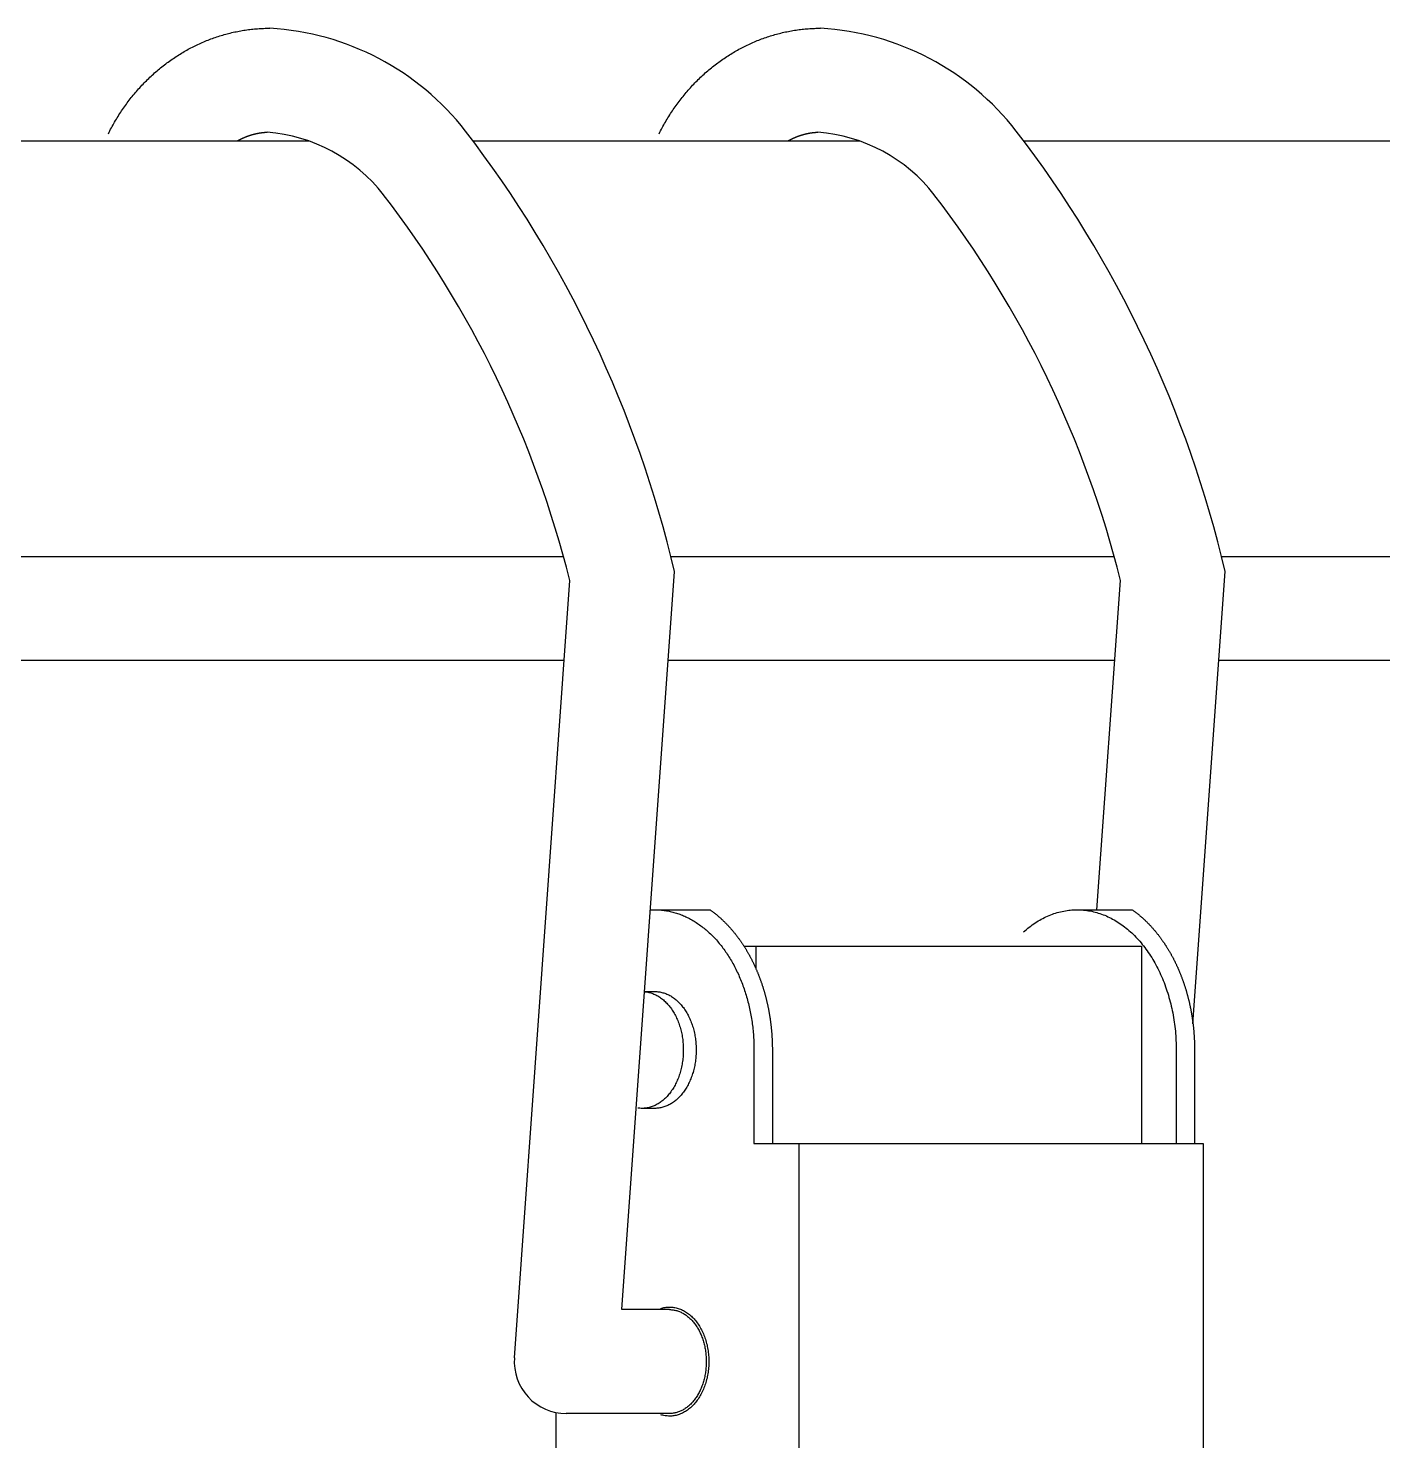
# Model space of a CAD drawing. Extents: x -277 to 885, y -771 to 197.
# Drawn here: x 107.6 to 159.8, y -377.1 to -322.7 of the extents above; entities that cross this region are included whole.
import ezdxf

# ---------------------------------------------------------------- set-up
doc = ezdxf.new("R2010")
doc.units = 0
doc.layers.get('0').update_dxf_attribs({"linetype": 'CONTINUOUS'})

msp = doc.modelspace()

# ---------------------------------------------------------------- linework, layer by layer
at = {"color": 7, "linetype": 'CONTINUOUS'}
for p, q in [((118.446, -327.083), (-118.681, -327.083)), ((139.659, -327.083), (124.761, -327.083)), ((184.24, -327.083), (145.974, -327.083)), ((-128.474, -343.083), (128.239, -343.083)), ((132.374, -343.083), (149.453, -343.083)), ((153.587, -343.083), (194.198, -343.083)), ((130.487, -372.083), (132.513, -343.661)), ((152.485, -361.074), (153.727, -343.661)), ((126.345, -373.941), (128.479, -343.997)), ((148.788, -356.683), (149.693, -343.997)), ((128.259, -347.083), (-128.494, -347.083)), ((149.473, -347.083), (132.27, -347.083)), ((194.355, -347.083), (153.483, -347.083)), ((131.585, -356.683), (131.758, -356.683)), ((131.758, -356.683), (133.884, -356.683)), ((148.021, -356.683), (150.147, -356.683)), ((135.188, -358.083), (150.496, -358.083)), ((135.647, -358.083), (135.647, -358.945)), ((150.496, -358.083), (150.496, -365.683)), ((131.361, -359.833), (131.758, -359.833)), ((135.576, -362.083), (135.576, -365.683)), ((136.283, -362.083), (136.283, -365.683)), ((151.84, -362.083), (151.84, -365.683)), ((152.547, -362.083), (152.547, -365.683)), ((131.758, -364.333), (131.263, -364.333)), ((135.576, -365.683), (152.876, -365.683)), ((137.309, -365.683), (137.309, -389.226)), ((152.876, -365.683), (152.876, -389.226)), ((132.324, -372.083), (130.487, -372.083)), ((127.94, -376.042), (127.94, -379.683)), ((132.324, -376.083), (128.34, -376.083))]:
    msp.add_line(p, q, dxfattribs=at)
for points in [[(110.708, -326.796, 0), (110.737, -326.739, 0), (110.766, -326.682, 0), (110.796, -326.625, 0), (110.826, -326.569, 0), (110.856, -326.513, 0), (110.887, -326.457, 0), (110.918, -326.401, 0), (110.95, -326.346, 0), (110.982, -326.291, 0), (111.015, -326.236, 0), (111.048, -326.182, 0), (111.081, -326.128, 0), (111.115, -326.074, 0), (111.149, -326.021, 0), (111.184, -325.968, 0), (111.219, -325.915, 0), (111.254, -325.863, 0), (111.29, -325.81, 0), (111.326, -325.759, 0), (111.363, -325.707, 0), (111.4, -325.656, 0), (111.437, -325.605, 0), (111.475, -325.555, 0), (111.513, -325.505, 0), (111.551, -325.455, 0), (111.59, -325.406, 0), (111.629, -325.357, 0), (111.669, -325.308, 0), (111.709, -325.26, 0), (111.749, -325.212, 0), (111.79, -325.164, 0), (111.831, -325.117, 0), (111.873, -325.07, 0), (111.914, -325.024, 0), (111.956, -324.978, 0), (111.999, -324.932, 0), (112.042, -324.887, 0), (112.085, -324.842, 0), (112.128, -324.798, 0), (112.172, -324.754, 0), (112.216, -324.71, 0), (112.261, -324.667, 0), (112.305, -324.624, 0), (112.35, -324.582, 0), (112.396, -324.54, 0), (112.442, -324.498, 0), (112.488, -324.457, 0), (112.534, -324.417, 0), (112.581, -324.376, 0), (112.628, -324.336, 0), (112.675, -324.297, 0), (112.722, -324.258, 0), (112.77, -324.22, 0), (112.818, -324.182, 0), (112.867, -324.144, 0), (112.915, -324.107, 0), (112.964, -324.07, 0), (113.014, -324.034, 0), (113.063, -323.998, 0), (113.113, -323.962, 0), (113.163, -323.928, 0), (113.213, -323.893, 0), (113.264, -323.859, 0), (113.315, -323.826, 0), (113.366, -323.792, 0), (113.417, -323.76, 0), (113.469, -323.728, 0), (113.521, -323.696, 0), (113.573, -323.665, 0), (113.625, -323.634, 0), (113.677, -323.604, 0), (113.73, -323.574, 0), (113.783, -323.545, 0), (113.836, -323.517, 0), (113.89, -323.488, 0), (113.943, -323.461, 0), (113.997, -323.433, 0), (114.051, -323.407, 0), (114.105, -323.38, 0), (114.16, -323.355, 0), (114.214, -323.329, 0), (114.269, -323.305, 0), (114.324, -323.28, 0), (114.379, -323.257, 0), (114.435, -323.233, 0), (114.49, -323.211, 0), (114.546, -323.188, 0), (114.602, -323.167, 0), (114.658, -323.146, 0), (114.714, -323.125, 0), (114.77, -323.105, 0), (114.827, -323.085, 0), (114.883, -323.066, 0), (114.94, -323.048, 0), (114.997, -323.03, 0), (115.054, -323.012, 0), (115.111, -322.995, 0), (115.168, -322.979, 0), (115.226, -322.963, 0), (115.283, -322.947, 0), (115.341, -322.932, 0), (115.399, -322.918, 0), (115.457, -322.904, 0), (115.515, -322.891, 0), (115.573, -322.878, 0), (115.631, -322.866, 0), (115.689, -322.854, 0), (115.747, -322.843, 0), (115.806, -322.833, 0), (115.864, -322.823, 0), (115.923, -322.813, 0), (115.981, -322.804, 0), (116.04, -322.796, 0), (116.099, -322.788, 0), (116.158, -322.78, 0), (116.217, -322.774, 0), (116.276, -322.767, 0), (116.334, -322.762, 0), (116.393, -322.756, 0), (116.453, -322.752, 0), (116.512, -322.748, 0), (116.571, -322.744, 0), (116.63, -322.741, 0), (116.689, -322.739, 0), (116.748, -322.737, 0), (116.807, -322.735, 0), (116.867, -322.735, 0), (116.926, -322.734, 0)], [(131.921, -326.796, 0), (131.95, -326.739, 0), (131.979, -326.682, 0), (132.009, -326.625, 0), (132.039, -326.569, 0), (132.069, -326.513, 0), (132.1, -326.457, 0), (132.132, -326.401, 0), (132.163, -326.346, 0), (132.195, -326.291, 0), (132.228, -326.236, 0), (132.261, -326.182, 0), (132.294, -326.128, 0), (132.328, -326.074, 0), (132.362, -326.021, 0), (132.397, -325.968, 0), (132.432, -325.915, 0), (132.467, -325.863, 0), (132.503, -325.81, 0), (132.539, -325.759, 0), (132.576, -325.707, 0), (132.613, -325.656, 0), (132.65, -325.605, 0), (132.688, -325.555, 0), (132.726, -325.505, 0), (132.765, -325.455, 0), (132.803, -325.406, 0), (132.843, -325.357, 0), (132.882, -325.308, 0), (132.922, -325.26, 0), (132.963, -325.212, 0), (133.003, -325.164, 0), (133.044, -325.117, 0), (133.086, -325.07, 0), (133.127, -325.024, 0), (133.17, -324.978, 0), (133.212, -324.932, 0), (133.255, -324.887, 0), (133.298, -324.842, 0), (133.341, -324.798, 0), (133.385, -324.754, 0), (133.429, -324.71, 0), (133.474, -324.667, 0), (133.518, -324.624, 0), (133.564, -324.582, 0), (133.609, -324.54, 0), (133.655, -324.498, 0), (133.701, -324.457, 0), (133.747, -324.417, 0), (133.794, -324.376, 0), (133.841, -324.336, 0), (133.888, -324.297, 0), (133.936, -324.258, 0), (133.983, -324.22, 0), (134.032, -324.182, 0), (134.08, -324.144, 0), (134.129, -324.107, 0), (134.178, -324.07, 0), (134.227, -324.034, 0), (134.276, -323.998, 0), (134.326, -323.962, 0), (134.376, -323.928, 0), (134.427, -323.893, 0), (134.477, -323.859, 0), (134.528, -323.826, 0), (134.579, -323.792, 0), (134.63, -323.76, 0), (134.682, -323.728, 0), (134.734, -323.696, 0), (134.786, -323.665, 0), (134.838, -323.634, 0), (134.891, -323.604, 0), (134.943, -323.574, 0), (134.996, -323.545, 0), (135.05, -323.517, 0), (135.103, -323.488, 0), (135.157, -323.461, 0), (135.21, -323.433, 0), (135.264, -323.407, 0), (135.319, -323.38, 0), (135.373, -323.355, 0), (135.428, -323.329, 0), (135.482, -323.305, 0), (135.537, -323.28, 0), (135.593, -323.257, 0), (135.648, -323.233, 0), (135.703, -323.211, 0), (135.759, -323.188, 0), (135.815, -323.167, 0), (135.871, -323.146, 0), (135.927, -323.125, 0), (135.983, -323.105, 0), (136.04, -323.085, 0), (136.097, -323.066, 0), (136.153, -323.048, 0), (136.21, -323.03, 0), (136.267, -323.012, 0), (136.324, -322.995, 0), (136.382, -322.979, 0), (136.439, -322.963, 0), (136.497, -322.947, 0), (136.554, -322.932, 0), (136.612, -322.918, 0), (136.67, -322.904, 0), (136.728, -322.891, 0), (136.786, -322.878, 0), (136.844, -322.866, 0), (136.902, -322.854, 0), (136.961, -322.843, 0), (137.019, -322.833, 0), (137.077, -322.823, 0), (137.136, -322.813, 0), (137.195, -322.804, 0), (137.253, -322.796, 0), (137.312, -322.788, 0), (137.371, -322.78, 0), (137.43, -322.774, 0), (137.489, -322.767, 0), (137.548, -322.762, 0), (137.607, -322.756, 0), (137.666, -322.752, 0), (137.725, -322.748, 0), (137.784, -322.744, 0), (137.843, -322.741, 0), (137.902, -322.739, 0), (137.961, -322.737, 0), (138.021, -322.735, 0), (138.08, -322.735, 0), (138.139, -322.734, 0)], [(131.635, -356.685, 0), (131.683, -356.684, 0), (131.731, -356.683, 0), (131.779, -356.683, 0), (131.827, -356.684, 0), (131.874, -356.685, 0), (131.922, -356.688, 0), (131.97, -356.691, 0), (132.018, -356.695, 0), (132.065, -356.7, 0), (132.113, -356.706, 0), (132.161, -356.713, 0), (132.208, -356.72, 0), (132.256, -356.729, 0), (132.303, -356.738, 0), (132.35, -356.748, 0), (132.397, -356.759, 0), (132.445, -356.771, 0), (132.492, -356.783, 0), (132.538, -356.797, 0), (132.585, -356.811, 0), (132.632, -356.826, 0), (132.678, -356.842, 0), (132.725, -356.859, 0), (132.771, -356.876, 0), (132.817, -356.894, 0), (132.863, -356.914, 0), (132.908, -356.934, 0), (132.954, -356.954, 0), (132.999, -356.976, 0), (133.044, -356.998, 0), (133.089, -357.022, 0), (133.134, -357.045, 0), (133.178, -357.07, 0), (133.223, -357.096, 0), (133.267, -357.122, 0), (133.31, -357.149, 0), (133.354, -357.177, 0), (133.397, -357.206, 0), (133.44, -357.235, 0), (133.483, -357.265, 0), (133.526, -357.296, 0), (133.568, -357.328, 0), (133.61, -357.36, 0), (133.652, -357.394, 0), (133.693, -357.427, 0), (133.734, -357.462, 0), (133.775, -357.497, 0), (133.815, -357.534, 0), (133.855, -357.57, 0), (133.895, -357.608, 0), (133.935, -357.646, 0), (133.974, -357.685, 0), (134.012, -357.724, 0), (134.051, -357.765, 0), (134.089, -357.806, 0), (134.127, -357.847, 0), (134.164, -357.89, 0), (134.201, -357.933, 0), (134.237, -357.976, 0), (134.274, -358.02, 0), (134.309, -358.065, 0), (134.345, -358.111, 0), (134.38, -358.157, 0), (134.414, -358.204, 0), (134.448, -358.251, 0), (134.482, -358.299, 0), (134.515, -358.347, 0), (134.548, -358.397, 0), (134.581, -358.446, 0), (134.613, -358.497, 0), (134.644, -358.547, 0), (134.675, -358.599, 0), (134.706, -358.651, 0), (134.736, -358.703, 0), (134.766, -358.756, 0), (134.795, -358.81, 0), (134.824, -358.864, 0), (134.852, -358.918, 0), (134.88, -358.973, 0), (134.907, -359.029, 0), (134.934, -359.085, 0), (134.96, -359.141, 0), (134.986, -359.198, 0), (135.011, -359.256, 0), (135.036, -359.313, 0), (135.06, -359.372, 0), (135.084, -359.43, 0), (135.107, -359.49, 0), (135.13, -359.549, 0), (135.152, -359.609, 0), (135.174, -359.669, 0), (135.195, -359.73, 0), (135.215, -359.791, 0), (135.235, -359.852, 0), (135.255, -359.914, 0), (135.274, -359.976, 0), (135.292, -360.039, 0), (135.31, -360.101, 0), (135.327, -360.165, 0), (135.344, -360.228, 0), (135.36, -360.292, 0), (135.376, -360.355, 0), (135.391, -360.42, 0), (135.405, -360.484, 0), (135.419, -360.549, 0), (135.432, -360.614, 0), (135.445, -360.679, 0), (135.457, -360.744, 0), (135.469, -360.81, 0), (135.48, -360.876, 0), (135.49, -360.942, 0), (135.5, -361.008, 0), (135.509, -361.074, 0), (135.518, -361.141, 0), (135.526, -361.208, 0), (135.533, -361.274, 0), (135.54, -361.341, 0), (135.546, -361.408, 0), (135.552, -361.475, 0), (135.557, -361.543, 0), (135.562, -361.61, 0), (135.566, -361.677, 0), (135.569, -361.745, 0), (135.572, -361.812, 0), (135.574, -361.88, 0), (135.575, -361.947, 0), (135.576, -362.015, 0), (135.576, -362.083, 0)], [(145.96, -357.537, 0), (146.014, -357.489, 0), (146.069, -357.442, 0), (146.124, -357.397, 0), (146.18, -357.352, 0), (146.236, -357.309, 0), (146.293, -357.268, 0), (146.35, -357.228, 0), (146.407, -357.189, 0), (146.465, -357.151, 0), (146.524, -357.115, 0), (146.583, -357.081, 0), (146.642, -357.047, 0), (146.702, -357.015, 0), (146.762, -356.985, 0), (146.823, -356.956, 0), (146.883, -356.928, 0), (146.945, -356.902, 0), (147.006, -356.877, 0), (147.068, -356.854, 0), (147.13, -356.832, 0), (147.192, -356.812, 0), (147.254, -356.793, 0), (147.317, -356.775, 0), (147.38, -356.759, 0), (147.443, -356.745, 0), (147.506, -356.732, 0), (147.57, -356.721, 0), (147.633, -356.711, 0), (147.697, -356.702, 0), (147.76, -356.695, 0), (147.824, -356.69, 0), (147.888, -356.686, 0), (147.952, -356.684, 0), (148.016, -356.683, 0), (148.079, -356.683, 0), (148.143, -356.685, 0), (148.207, -356.689, 0), (148.271, -356.694, 0), (148.335, -356.701, 0), (148.398, -356.709, 0), (148.462, -356.719, 0), (148.525, -356.73, 0), (148.588, -356.743, 0), (148.651, -356.757, 0), (148.714, -356.772, 0), (148.777, -356.79, 0), (148.839, -356.808, 0), (148.902, -356.828, 0), (148.964, -356.85, 0), (149.026, -356.873, 0), (149.087, -356.897, 0), (149.148, -356.923, 0), (149.209, -356.951, 0), (149.27, -356.979, 0), (149.33, -357.01, 0), (149.39, -357.041, 0), (149.449, -357.074, 0), (149.508, -357.109, 0), (149.567, -357.145, 0), (149.625, -357.182, 0), (149.683, -357.221, 0), (149.74, -357.261, 0), (149.797, -357.302, 0), (149.853, -357.345, 0), (149.909, -357.388, 0), (149.964, -357.434, 0), (150.019, -357.48, 0), (150.073, -357.528, 0), (150.126, -357.577, 0), (150.179, -357.628, 0), (150.232, -357.68, 0), (150.284, -357.732, 0), (150.335, -357.787, 0), (150.385, -357.842, 0), (150.435, -357.898, 0), (150.484, -357.956, 0), (150.533, -358.015, 0), (150.58, -358.075, 0), (150.627, -358.136, 0), (150.674, -358.198, 0), (150.719, -358.261, 0), (150.764, -358.326, 0), (150.808, -358.391, 0), (150.851, -358.458, 0), (150.894, -358.525, 0), (150.936, -358.594, 0), (150.976, -358.663, 0), (151.017, -358.733, 0), (151.056, -358.805, 0), (151.094, -358.877, 0), (151.132, -358.95, 0), (151.168, -359.024, 0), (151.204, -359.099, 0), (151.239, -359.175, 0), (151.273, -359.251, 0), (151.306, -359.328, 0), (151.338, -359.406, 0), (151.369, -359.485, 0), (151.399, -359.565, 0), (151.429, -359.645, 0), (151.457, -359.726, 0), (151.484, -359.808, 0), (151.511, -359.89, 0), (151.536, -359.973, 0), (151.561, -360.056, 0), (151.584, -360.14, 0), (151.607, -360.225, 0), (151.628, -360.31, 0), (151.649, -360.395, 0), (151.668, -360.481, 0), (151.686, -360.568, 0), (151.704, -360.655, 0), (151.72, -360.742, 0), (151.736, -360.83, 0), (151.75, -360.918, 0), (151.763, -361.006, 0), (151.775, -361.095, 0), (151.786, -361.184, 0), (151.797, -361.273, 0), (151.806, -361.362, 0), (151.814, -361.452, 0), (151.821, -361.542, 0), (151.826, -361.632, 0), (151.831, -361.722, 0), (151.835, -361.812, 0), (151.838, -361.902, 0), (151.839, -361.992, 0), (151.84, -362.083, 0)], [(131.332, -359.835, 0), (131.372, -359.838, 0), (131.411, -359.842, 0), (131.451, -359.848, 0), (131.49, -359.856, 0), (131.529, -359.864, 0), (131.568, -359.875, 0), (131.607, -359.886, 0), (131.646, -359.899, 0), (131.684, -359.913, 0), (131.723, -359.929, 0), (131.761, -359.946, 0), (131.798, -359.964, 0), (131.835, -359.983, 0), (131.872, -360.004, 0), (131.909, -360.026, 0), (131.945, -360.05, 0), (131.981, -360.075, 0), (132.016, -360.101, 0), (132.051, -360.128, 0), (132.085, -360.156, 0), (132.119, -360.186, 0), (132.152, -360.217, 0), (132.185, -360.249, 0), (132.217, -360.282, 0), (132.248, -360.316, 0), (132.279, -360.351, 0), (132.309, -360.388, 0), (132.339, -360.425, 0), (132.368, -360.464, 0), (132.396, -360.503, 0), (132.424, -360.544, 0), (132.451, -360.585, 0), (132.477, -360.628, 0), (132.502, -360.671, 0), (132.526, -360.715, 0), (132.55, -360.76, 0), (132.573, -360.806, 0), (132.595, -360.853, 0), (132.617, -360.9, 0), (132.637, -360.949, 0), (132.657, -360.997, 0), (132.675, -361.047, 0), (132.693, -361.097, 0), (132.71, -361.148, 0), (132.726, -361.2, 0), (132.741, -361.251, 0), (132.756, -361.304, 0), (132.769, -361.357, 0), (132.781, -361.41, 0), (132.793, -361.464, 0), (132.803, -361.518, 0), (132.813, -361.573, 0), (132.821, -361.628, 0), (132.829, -361.683, 0), (132.835, -361.738, 0), (132.841, -361.794, 0), (132.845, -361.85, 0), (132.849, -361.906, 0), (132.852, -361.962, 0), (132.853, -362.018, 0), (132.854, -362.074, 0), (132.854, -362.131, 0), (132.852, -362.187, 0), (132.85, -362.243, 0), (132.847, -362.299, 0), (132.842, -362.355, 0), (132.837, -362.41, 0), (132.831, -362.466, 0), (132.823, -362.521, 0), (132.815, -362.576, 0), (132.806, -362.631, 0), (132.796, -362.685, 0), (132.785, -362.739, 0), (132.773, -362.793, 0), (132.76, -362.846, 0), (132.746, -362.898, 0), (132.731, -362.95, 0), (132.715, -363.002, 0), (132.698, -363.053, 0), (132.681, -363.103, 0), (132.662, -363.153, 0), (132.643, -363.202, 0), (132.623, -363.251, 0), (132.602, -363.298, 0), (132.58, -363.345, 0), (132.557, -363.391, 0), (132.534, -363.437, 0), (132.509, -363.481, 0), (132.484, -363.525, 0), (132.458, -363.567, 0), (132.432, -363.609, 0), (132.404, -363.65, 0), (132.376, -363.69, 0), (132.348, -363.729, 0), (132.318, -363.767, 0), (132.288, -363.803, 0), (132.257, -363.839, 0), (132.226, -363.874, 0), (132.194, -363.907, 0), (132.162, -363.939, 0), (132.129, -363.97, 0), (132.095, -364, 0), (132.061, -364.029, 0), (132.026, -364.057, 0), (131.991, -364.083, 0), (131.956, -364.108, 0), (131.92, -364.132, 0), (131.883, -364.155, 0), (131.846, -364.176, 0), (131.809, -364.196, 0), (131.772, -364.215, 0), (131.734, -364.232, 0), (131.696, -364.248, 0), (131.658, -364.262, 0), (131.619, -364.276, 0), (131.58, -364.288, 0), (131.541, -364.298, 0), (131.502, -364.307, 0), (131.462, -364.315, 0), (131.423, -364.321, 0), (131.383, -364.326, 0), (131.344, -364.33, 0), (131.304, -364.332, 0), (131.264, -364.333, 0), (131.225, -364.332, 0), (131.185, -364.33, 0), (131.145, -364.327, 0), (131.106, -364.322, 0)], [(131.758, -359.833, 0), (131.797, -359.833, 0), (131.836, -359.835, 0), (131.875, -359.839, 0), (131.914, -359.844, 0), (131.953, -359.85, 0), (131.991, -359.857, 0), (132.03, -359.866, 0), (132.068, -359.876, 0), (132.107, -359.887, 0), (132.145, -359.9, 0), (132.182, -359.914, 0), (132.22, -359.93, 0), (132.257, -359.946, 0), (132.294, -359.964, 0), (132.331, -359.983, 0), (132.367, -360.004, 0), (132.403, -360.026, 0), (132.438, -360.049, 0), (132.473, -360.073, 0), (132.508, -360.098, 0), (132.542, -360.125, 0), (132.576, -360.153, 0), (132.609, -360.182, 0), (132.642, -360.212, 0), (132.674, -360.243, 0), (132.706, -360.275, 0), (132.737, -360.309, 0), (132.767, -360.343, 0), (132.797, -360.379, 0), (132.826, -360.416, 0), (132.855, -360.453, 0), (132.883, -360.492, 0), (132.91, -360.531, 0), (132.937, -360.572, 0), (132.963, -360.613, 0), (132.988, -360.655, 0), (133.012, -360.698, 0), (133.036, -360.742, 0), (133.059, -360.787, 0), (133.081, -360.833, 0), (133.102, -360.879, 0), (133.123, -360.926, 0), (133.142, -360.974, 0), (133.161, -361.022, 0), (133.179, -361.071, 0), (133.196, -361.121, 0), (133.212, -361.171, 0), (133.228, -361.222, 0), (133.242, -361.273, 0), (133.256, -361.325, 0), (133.269, -361.377, 0), (133.28, -361.43, 0), (133.291, -361.483, 0), (133.301, -361.536, 0), (133.31, -361.59, 0), (133.318, -361.644, 0), (133.325, -361.698, 0), (133.332, -361.753, 0), (133.337, -361.807, 0), (133.341, -361.862, 0), (133.345, -361.917, 0), (133.347, -361.972, 0), (133.348, -362.027, 0), (133.349, -362.083, 0), (133.348, -362.138, 0), (133.347, -362.193, 0), (133.345, -362.248, 0), (133.341, -362.303, 0), (133.337, -362.358, 0), (133.332, -362.413, 0), (133.325, -362.467, 0), (133.318, -362.522, 0), (133.31, -362.576, 0), (133.301, -362.629, 0), (133.291, -362.683, 0), (133.28, -362.736, 0), (133.269, -362.788, 0), (133.256, -362.841, 0), (133.242, -362.892, 0), (133.228, -362.944, 0), (133.212, -362.995, 0), (133.196, -363.045, 0), (133.179, -363.094, 0), (133.161, -363.143, 0), (133.142, -363.192, 0), (133.123, -363.239, 0), (133.102, -363.286, 0), (133.081, -363.333, 0), (133.059, -363.378, 0), (133.036, -363.423, 0), (133.012, -363.467, 0), (132.988, -363.51, 0), (132.963, -363.552, 0), (132.937, -363.594, 0), (132.91, -363.634, 0), (132.883, -363.674, 0), (132.855, -363.712, 0), (132.826, -363.75, 0), (132.797, -363.786, 0), (132.767, -363.822, 0), (132.737, -363.856, 0), (132.706, -363.89, 0), (132.674, -363.922, 0), (132.642, -363.954, 0), (132.609, -363.984, 0), (132.576, -364.013, 0), (132.542, -364.04, 0), (132.508, -364.067, 0), (132.473, -364.092, 0), (132.438, -364.117, 0), (132.403, -364.14, 0), (132.367, -364.161, 0), (132.331, -364.182, 0), (132.294, -364.201, 0), (132.257, -364.219, 0), (132.22, -364.236, 0), (132.182, -364.251, 0), (132.145, -364.265, 0), (132.107, -364.278, 0), (132.068, -364.289, 0), (132.03, -364.3, 0), (131.991, -364.308, 0), (131.953, -364.316, 0), (131.914, -364.322, 0), (131.875, -364.327, 0), (131.836, -364.33, 0), (131.797, -364.332, 0), (131.758, -364.333, 0)], [(131.983, -372.037, 0), (132.025, -372.024, 0), (132.066, -372.013, 0), (132.108, -372.004, 0), (132.151, -371.996, 0), (132.193, -371.991, 0), (132.235, -371.986, 0), (132.278, -371.984, 0), (132.32, -371.983, 0), (132.363, -371.983, 0), (132.405, -371.986, 0), (132.448, -371.99, 0), (132.49, -371.995, 0), (132.532, -372.003, 0), (132.574, -372.012, 0), (132.616, -372.022, 0), (132.658, -372.035, 0), (132.699, -372.048, 0), (132.74, -372.064, 0), (132.781, -372.081, 0), (132.821, -372.099, 0), (132.861, -372.12, 0), (132.901, -372.141, 0), (132.94, -372.165, 0), (132.978, -372.189, 0), (133.016, -372.216, 0), (133.054, -372.243, 0), (133.091, -372.272, 0), (133.127, -372.303, 0), (133.163, -372.335, 0), (133.198, -372.368, 0), (133.232, -372.403, 0), (133.266, -372.439, 0), (133.299, -372.477, 0), (133.331, -372.515, 0), (133.362, -372.555, 0), (133.393, -372.596, 0), (133.423, -372.638, 0), (133.451, -372.682, 0), (133.479, -372.726, 0), (133.506, -372.772, 0), (133.532, -372.818, 0), (133.558, -372.866, 0), (133.582, -372.915, 0), (133.605, -372.964, 0), (133.627, -373.014, 0), (133.648, -373.066, 0), (133.668, -373.118, 0), (133.687, -373.17, 0), (133.705, -373.224, 0), (133.722, -373.278, 0), (133.738, -373.333, 0), (133.752, -373.388, 0), (133.766, -373.444, 0), (133.778, -373.501, 0), (133.789, -373.557, 0), (133.8, -373.615, 0), (133.808, -373.672, 0), (133.816, -373.73, 0), (133.823, -373.789, 0), (133.828, -373.847, 0), (133.832, -373.906, 0), (133.835, -373.965, 0), (133.837, -374.024, 0), (133.838, -374.083, 0), (133.837, -374.142, 0), (133.835, -374.201, 0), (133.832, -374.259, 0), (133.828, -374.318, 0), (133.823, -374.377, 0), (133.816, -374.435, 0), (133.808, -374.493, 0), (133.8, -374.551, 0), (133.789, -374.608, 0), (133.778, -374.665, 0), (133.766, -374.721, 0), (133.752, -374.777, 0), (133.738, -374.833, 0), (133.722, -374.887, 0), (133.705, -374.942, 0), (133.687, -374.995, 0), (133.668, -375.048, 0), (133.648, -375.1, 0), (133.627, -375.151, 0), (133.605, -375.201, 0), (133.582, -375.251, 0), (133.558, -375.299, 0), (133.532, -375.347, 0), (133.506, -375.394, 0), (133.479, -375.439, 0), (133.451, -375.484, 0), (133.423, -375.527, 0), (133.393, -375.569, 0), (133.362, -375.61, 0), (133.331, -375.65, 0), (133.299, -375.689, 0), (133.266, -375.726, 0), (133.232, -375.762, 0), (133.198, -375.797, 0), (133.163, -375.83, 0), (133.127, -375.862, 0), (133.091, -375.893, 0), (133.054, -375.922, 0), (133.016, -375.95, 0), (132.978, -375.976, 0), (132.94, -376.001, 0), (132.901, -376.024, 0), (132.861, -376.046, 0), (132.821, -376.066, 0), (132.781, -376.085, 0), (132.74, -376.102, 0), (132.699, -376.117, 0), (132.658, -376.131, 0), (132.616, -376.143, 0), (132.574, -376.154, 0), (132.532, -376.163, 0), (132.49, -376.17, 0), (132.448, -376.176, 0), (132.405, -376.18, 0), (132.363, -376.182, 0), (132.32, -376.183, 0), (132.278, -376.182, 0), (132.235, -376.179, 0), (132.193, -376.175, 0), (132.151, -376.169, 0), (132.108, -376.161, 0), (132.066, -376.152, 0), (132.025, -376.141, 0), (131.983, -376.129, 0)], [(132.324, -372.083, 0), (132.358, -372.083, 0), (132.393, -372.085, 0), (132.428, -372.088, 0), (132.462, -372.092, 0), (132.497, -372.098, 0), (132.531, -372.104, 0), (132.565, -372.112, 0), (132.6, -372.121, 0), (132.633, -372.131, 0), (132.667, -372.143, 0), (132.701, -372.155, 0), (132.734, -372.169, 0), (132.767, -372.184, 0), (132.8, -372.2, 0), (132.833, -372.217, 0), (132.865, -372.235, 0), (132.897, -372.254, 0), (132.928, -372.275, 0), (132.959, -372.296, 0), (132.99, -372.319, 0), (133.021, -372.343, 0), (133.051, -372.367, 0), (133.08, -372.393, 0), (133.109, -372.42, 0), (133.138, -372.448, 0), (133.166, -372.476, 0), (133.194, -372.506, 0), (133.221, -372.537, 0), (133.247, -372.568, 0), (133.273, -372.601, 0), (133.299, -372.634, 0), (133.324, -372.668, 0), (133.348, -372.704, 0), (133.371, -372.74, 0), (133.394, -372.776, 0), (133.417, -372.814, 0), (133.438, -372.852, 0), (133.46, -372.891, 0), (133.48, -372.931, 0), (133.499, -372.972, 0), (133.518, -373.013, 0), (133.537, -373.055, 0), (133.554, -373.097, 0), (133.571, -373.14, 0), (133.587, -373.183, 0), (133.602, -373.228, 0), (133.616, -373.272, 0), (133.63, -373.317, 0), (133.643, -373.363, 0), (133.655, -373.409, 0), (133.666, -373.455, 0), (133.677, -373.502, 0), (133.687, -373.549, 0), (133.695, -373.597, 0), (133.703, -373.645, 0), (133.711, -373.693, 0), (133.717, -373.741, 0), (133.723, -373.789, 0), (133.727, -373.838, 0), (133.731, -373.887, 0), (133.734, -373.936, 0), (133.736, -373.985, 0), (133.737, -374.034, 0), (133.738, -374.083, 0), (133.737, -374.132, 0), (133.736, -374.181, 0), (133.734, -374.23, 0), (133.731, -374.279, 0), (133.727, -374.328, 0), (133.723, -374.376, 0), (133.717, -374.425, 0), (133.711, -374.473, 0), (133.703, -374.521, 0), (133.695, -374.569, 0), (133.687, -374.616, 0), (133.677, -374.663, 0), (133.666, -374.71, 0), (133.655, -374.756, 0), (133.643, -374.803, 0), (133.63, -374.848, 0), (133.616, -374.893, 0), (133.602, -374.938, 0), (133.587, -374.982, 0), (133.571, -375.026, 0), (133.554, -375.069, 0), (133.537, -375.111, 0), (133.518, -375.153, 0), (133.499, -375.194, 0), (133.48, -375.234, 0), (133.46, -375.274, 0), (133.438, -375.313, 0), (133.417, -375.351, 0), (133.394, -375.389, 0), (133.371, -375.426, 0), (133.348, -375.462, 0), (133.324, -375.497, 0), (133.299, -375.531, 0), (133.273, -375.565, 0), (133.247, -375.597, 0), (133.221, -375.629, 0), (133.194, -375.659, 0), (133.166, -375.689, 0), (133.138, -375.718, 0), (133.109, -375.746, 0), (133.08, -375.772, 0), (133.051, -375.798, 0), (133.021, -375.823, 0), (132.99, -375.847, 0), (132.959, -375.869, 0), (132.928, -375.891, 0), (132.897, -375.911, 0), (132.865, -375.93, 0), (132.833, -375.949, 0), (132.8, -375.966, 0), (132.767, -375.982, 0), (132.734, -375.997, 0), (132.701, -376.01, 0), (132.667, -376.023, 0), (132.633, -376.034, 0), (132.6, -376.044, 0), (132.565, -376.053, 0), (132.531, -376.061, 0), (132.497, -376.068, 0), (132.462, -376.073, 0), (132.428, -376.077, 0), (132.393, -376.08, 0), (132.358, -376.082, 0), (132.324, -376.083, 0)]]:
    msp.add_polyline3d(points, dxfattribs=at)
at = {"color": 7}
for points in [[(115.652, -327.083, 0), (115.658, -327.079, 0), (115.664, -327.076, 0), (115.67, -327.072, 0), (115.676, -327.069, 0), (115.682, -327.066, 0), (115.688, -327.062, 0), (115.694, -327.059, 0), (115.701, -327.056, 0), (115.707, -327.052, 0), (115.713, -327.049, 0), (115.719, -327.046, 0), (115.725, -327.043, 0), (115.731, -327.039, 0), (115.737, -327.036, 0), (115.743, -327.033, 0), (115.749, -327.03, 0), (115.755, -327.027, 0), (115.761, -327.023, 0), (115.767, -327.02, 0), (115.773, -327.017, 0), (115.78, -327.014, 0), (115.786, -327.011, 0), (115.792, -327.008, 0), (115.798, -327.005, 0), (115.804, -327.002, 0), (115.81, -326.999, 0), (115.816, -326.996, 0), (115.822, -326.993, 0), (115.828, -326.99, 0), (115.834, -326.987, 0), (115.841, -326.984, 0), (115.847, -326.981, 0), (115.853, -326.979, 0), (115.859, -326.976, 0), (115.865, -326.973, 0), (115.871, -326.97, 0), (115.877, -326.967, 0), (115.883, -326.964, 0), (115.889, -326.962, 0), (115.896, -326.959, 0), (115.902, -326.956, 0), (115.908, -326.953, 0), (115.914, -326.951, 0), (115.92, -326.948, 0), (115.926, -326.945, 0), (115.932, -326.943, 0), (115.938, -326.94, 0), (115.945, -326.938, 0), (115.951, -326.935, 0), (115.957, -326.932, 0), (115.963, -326.93, 0), (115.969, -326.927, 0), (115.975, -326.925, 0), (115.981, -326.922, 0), (115.987, -326.92, 0), (115.994, -326.917, 0), (116, -326.915, 0), (116.006, -326.912, 0), (116.012, -326.91, 0), (116.018, -326.908, 0), (116.024, -326.905, 0), (116.03, -326.903, 0), (116.037, -326.901, 0), (116.043, -326.898, 0), (116.049, -326.896, 0), (116.055, -326.894, 0), (116.061, -326.891, 0), (116.067, -326.889, 0), (116.073, -326.887, 0), (116.08, -326.885, 0), (116.086, -326.882, 0), (116.092, -326.88, 0), (116.098, -326.878, 0), (116.104, -326.876, 0), (116.11, -326.874, 0), (116.116, -326.872, 0), (116.123, -326.869, 0), (116.129, -326.867, 0), (116.135, -326.865, 0), (116.141, -326.863, 0), (116.147, -326.861, 0), (116.153, -326.859, 0), (116.16, -326.857, 0), (116.166, -326.855, 0), (116.172, -326.853, 0), (116.178, -326.851, 0), (116.184, -326.849, 0), (116.19, -326.847, 0), (116.196, -326.845, 0), (116.203, -326.844, 0), (116.209, -326.842, 0), (116.215, -326.84, 0), (116.221, -326.838, 0), (116.227, -326.836, 0), (116.233, -326.834, 0), (116.24, -326.833, 0), (116.246, -326.831, 0), (116.252, -326.829, 0), (116.258, -326.827, 0), (116.264, -326.826, 0), (116.27, -326.824, 0), (116.277, -326.822, 0), (116.283, -326.82, 0), (116.289, -326.819, 0), (116.295, -326.817, 0), (116.301, -326.816, 0), (116.307, -326.814, 0), (116.313, -326.812, 0), (116.32, -326.811, 0), (116.326, -326.809, 0), (116.332, -326.808, 0), (116.338, -326.806, 0), (116.344, -326.805, 0), (116.35, -326.803, 0), (116.357, -326.802, 0), (116.363, -326.8, 0), (116.369, -326.799, 0), (116.375, -326.797, 0), (116.381, -326.796, 0), (116.387, -326.795, 0), (116.393, -326.793, 0), (116.4, -326.792, 0), (116.406, -326.79, 0), (116.412, -326.789, 0), (116.418, -326.788, 0), (116.424, -326.787, 0), (116.43, -326.785, 0), (116.437, -326.784, 0), (116.443, -326.783, 0), (116.449, -326.782, 0), (116.455, -326.78, 0), (116.461, -326.779, 0), (116.467, -326.778, 0), (116.473, -326.777, 0), (116.48, -326.776, 0), (116.486, -326.774, 0), (116.492, -326.773, 0), (116.498, -326.772, 0), (116.504, -326.771, 0), (116.51, -326.77, 0), (116.516, -326.769, 0), (116.523, -326.768, 0), (116.529, -326.767, 0), (116.535, -326.766, 0), (116.541, -326.765, 0), (116.547, -326.764, 0), (116.553, -326.763, 0), (116.559, -326.762, 0), (116.566, -326.761, 0), (116.572, -326.76, 0), (116.578, -326.759, 0), (116.584, -326.758, 0), (116.59, -326.758, 0), (116.596, -326.757, 0), (116.603, -326.756, 0), (116.609, -326.755, 0), (116.615, -326.754, 0), (116.621, -326.754, 0), (116.627, -326.753, 0), (116.633, -326.752, 0), (116.639, -326.751, 0), (116.646, -326.751, 0), (116.652, -326.75, 0), (116.658, -326.749, 0), (116.664, -326.748, 0), (116.67, -326.748, 0), (116.676, -326.747, 0), (116.682, -326.747, 0), (116.689, -326.746, 0), (116.695, -326.745, 0), (116.701, -326.745, 0), (116.707, -326.744, 0), (116.713, -326.744, 0), (116.719, -326.743, 0), (116.725, -326.743, 0), (116.732, -326.742, 0), (116.738, -326.742, 0), (116.744, -326.741, 0), (116.75, -326.741, 0), (116.756, -326.74, 0), (116.762, -326.74, 0), (116.768, -326.739, 0), (116.775, -326.739, 0), (116.781, -326.739, 0), (116.787, -326.738, 0), (116.793, -326.738, 0), (116.799, -326.738, 0), (116.805, -326.737, 0), (116.811, -326.737, 0), (116.818, -326.737, 0), (116.824, -326.736, 0)], [(136.865, -327.083, 0), (136.871, -327.079, 0), (136.877, -327.076, 0), (136.883, -327.072, 0), (136.89, -327.069, 0), (136.896, -327.066, 0), (136.902, -327.062, 0), (136.908, -327.059, 0), (136.914, -327.056, 0), (136.92, -327.052, 0), (136.926, -327.049, 0), (136.932, -327.046, 0), (136.938, -327.043, 0), (136.944, -327.039, 0), (136.95, -327.036, 0), (136.956, -327.033, 0), (136.962, -327.03, 0), (136.968, -327.027, 0), (136.975, -327.023, 0), (136.981, -327.02, 0), (136.987, -327.017, 0), (136.993, -327.014, 0), (136.999, -327.011, 0), (137.005, -327.008, 0), (137.011, -327.005, 0), (137.017, -327.002, 0), (137.023, -326.999, 0), (137.029, -326.996, 0), (137.035, -326.993, 0), (137.042, -326.99, 0), (137.048, -326.987, 0), (137.054, -326.984, 0), (137.06, -326.981, 0), (137.066, -326.979, 0), (137.072, -326.976, 0), (137.078, -326.973, 0), (137.084, -326.97, 0), (137.09, -326.967, 0), (137.097, -326.964, 0), (137.103, -326.962, 0), (137.109, -326.959, 0), (137.115, -326.956, 0), (137.121, -326.953, 0), (137.127, -326.951, 0), (137.133, -326.948, 0), (137.139, -326.945, 0), (137.145, -326.943, 0), (137.152, -326.94, 0), (137.158, -326.938, 0), (137.164, -326.935, 0), (137.17, -326.932, 0), (137.176, -326.93, 0), (137.182, -326.927, 0), (137.188, -326.925, 0), (137.195, -326.922, 0), (137.201, -326.92, 0), (137.207, -326.917, 0), (137.213, -326.915, 0), (137.219, -326.912, 0), (137.225, -326.91, 0), (137.231, -326.908, 0), (137.237, -326.905, 0), (137.244, -326.903, 0), (137.25, -326.901, 0), (137.256, -326.898, 0), (137.262, -326.896, 0), (137.268, -326.894, 0), (137.274, -326.891, 0), (137.28, -326.889, 0), (137.287, -326.887, 0), (137.293, -326.885, 0), (137.299, -326.882, 0), (137.305, -326.88, 0), (137.311, -326.878, 0), (137.317, -326.876, 0), (137.324, -326.874, 0), (137.33, -326.872, 0), (137.336, -326.869, 0), (137.342, -326.867, 0), (137.348, -326.865, 0), (137.354, -326.863, 0), (137.36, -326.861, 0), (137.367, -326.859, 0), (137.373, -326.857, 0), (137.379, -326.855, 0), (137.385, -326.853, 0), (137.391, -326.851, 0), (137.397, -326.849, 0), (137.404, -326.847, 0), (137.41, -326.845, 0), (137.416, -326.844, 0), (137.422, -326.842, 0), (137.428, -326.84, 0), (137.434, -326.838, 0), (137.44, -326.836, 0), (137.447, -326.834, 0), (137.453, -326.833, 0), (137.459, -326.831, 0), (137.465, -326.829, 0), (137.471, -326.827, 0), (137.477, -326.826, 0), (137.484, -326.824, 0), (137.49, -326.822, 0), (137.496, -326.82, 0), (137.502, -326.819, 0), (137.508, -326.817, 0), (137.514, -326.816, 0), (137.521, -326.814, 0), (137.527, -326.812, 0), (137.533, -326.811, 0), (137.539, -326.809, 0), (137.545, -326.808, 0), (137.551, -326.806, 0), (137.557, -326.805, 0), (137.564, -326.803, 0), (137.57, -326.802, 0), (137.576, -326.8, 0), (137.582, -326.799, 0), (137.588, -326.797, 0), (137.594, -326.796, 0), (137.601, -326.795, 0), (137.607, -326.793, 0), (137.613, -326.792, 0), (137.619, -326.79, 0), (137.625, -326.789, 0), (137.631, -326.788, 0), (137.637, -326.787, 0), (137.644, -326.785, 0), (137.65, -326.784, 0), (137.656, -326.783, 0), (137.662, -326.782, 0), (137.668, -326.78, 0), (137.674, -326.779, 0), (137.68, -326.778, 0), (137.687, -326.777, 0), (137.693, -326.776, 0), (137.699, -326.774, 0), (137.705, -326.773, 0), (137.711, -326.772, 0), (137.717, -326.771, 0), (137.724, -326.77, 0), (137.73, -326.769, 0), (137.736, -326.768, 0), (137.742, -326.767, 0), (137.748, -326.766, 0), (137.754, -326.765, 0), (137.76, -326.764, 0), (137.767, -326.763, 0), (137.773, -326.762, 0), (137.779, -326.761, 0), (137.785, -326.76, 0), (137.791, -326.759, 0), (137.797, -326.758, 0), (137.803, -326.758, 0), (137.81, -326.757, 0), (137.816, -326.756, 0), (137.822, -326.755, 0), (137.828, -326.754, 0), (137.834, -326.754, 0), (137.84, -326.753, 0), (137.846, -326.752, 0), (137.853, -326.751, 0), (137.859, -326.751, 0), (137.865, -326.75, 0), (137.871, -326.749, 0), (137.877, -326.748, 0), (137.883, -326.748, 0), (137.889, -326.747, 0), (137.896, -326.747, 0), (137.902, -326.746, 0), (137.908, -326.745, 0), (137.914, -326.745, 0), (137.92, -326.744, 0), (137.926, -326.744, 0), (137.932, -326.743, 0), (137.939, -326.743, 0), (137.945, -326.742, 0), (137.951, -326.742, 0), (137.957, -326.741, 0), (137.963, -326.741, 0), (137.969, -326.74, 0), (137.975, -326.74, 0), (137.982, -326.739, 0), (137.988, -326.739, 0), (137.994, -326.739, 0), (138, -326.738, 0), (138.006, -326.738, 0), (138.012, -326.738, 0), (138.019, -326.737, 0), (138.025, -326.737, 0), (138.031, -326.737, 0), (138.037, -326.736, 0)], [(133.884, -356.683, 0), (133.902, -356.695, 0), (133.919, -356.708, 0), (133.937, -356.721, 0), (133.954, -356.734, 0), (133.972, -356.747, 0), (133.989, -356.76, 0), (134.007, -356.773, 0), (134.024, -356.787, 0), (134.041, -356.8, 0), (134.058, -356.814, 0), (134.075, -356.827, 0), (134.093, -356.841, 0), (134.11, -356.855, 0), (134.127, -356.869, 0), (134.144, -356.883, 0), (134.16, -356.897, 0), (134.177, -356.911, 0), (134.194, -356.925, 0), (134.211, -356.94, 0), (134.227, -356.954, 0), (134.244, -356.969, 0), (134.261, -356.983, 0), (134.277, -356.998, 0), (134.293, -357.013, 0), (134.31, -357.028, 0), (134.326, -357.043, 0), (134.342, -357.058, 0), (134.359, -357.073, 0), (134.375, -357.088, 0), (134.391, -357.104, 0), (134.407, -357.119, 0), (134.423, -357.135, 0), (134.439, -357.15, 0), (134.455, -357.166, 0), (134.47, -357.182, 0), (134.486, -357.198, 0), (134.502, -357.214, 0), (134.518, -357.23, 0), (134.533, -357.246, 0), (134.549, -357.262, 0), (134.564, -357.279, 0), (134.579, -357.295, 0), (134.595, -357.311, 0), (134.61, -357.328, 0), (134.625, -357.345, 0), (134.64, -357.361, 0), (134.656, -357.378, 0), (134.671, -357.395, 0), (134.686, -357.412, 0), (134.7, -357.429, 0), (134.715, -357.446, 0), (134.73, -357.464, 0), (134.745, -357.481, 0), (134.759, -357.498, 0), (134.774, -357.516, 0), (134.789, -357.533, 0), (134.803, -357.551, 0), (134.817, -357.568, 0), (134.832, -357.586, 0), (134.846, -357.604, 0), (134.86, -357.622, 0), (134.874, -357.64, 0), (134.889, -357.658, 0), (134.903, -357.676, 0), (134.917, -357.694, 0), (134.93, -357.713, 0), (134.944, -357.731, 0), (134.958, -357.75, 0), (134.972, -357.768, 0), (134.985, -357.787, 0), (134.999, -357.805, 0), (135.013, -357.824, 0), (135.026, -357.843, 0), (135.039, -357.862, 0), (135.053, -357.881, 0), (135.066, -357.9, 0), (135.079, -357.919, 0), (135.092, -357.938, 0), (135.105, -357.957, 0), (135.118, -357.977, 0), (135.131, -357.996, 0), (135.144, -358.015, 0), (135.157, -358.035, 0), (135.169, -358.055, 0), (135.182, -358.074, 0), (135.195, -358.094, 0), (135.207, -358.114, 0), (135.22, -358.134, 0), (135.232, -358.154, 0), (135.244, -358.173, 0), (135.257, -358.194, 0), (135.269, -358.214, 0), (135.281, -358.234, 0), (135.293, -358.254, 0), (135.305, -358.274, 0), (135.317, -358.295, 0), (135.329, -358.315, 0), (135.34, -358.336, 0), (135.352, -358.356, 0), (135.364, -358.377, 0), (135.375, -358.398, 0), (135.387, -358.418, 0), (135.398, -358.439, 0), (135.41, -358.46, 0), (135.421, -358.481, 0), (135.432, -358.502, 0), (135.443, -358.523, 0), (135.454, -358.544, 0), (135.465, -358.565, 0), (135.476, -358.587, 0), (135.487, -358.608, 0), (135.498, -358.629, 0), (135.509, -358.651, 0), (135.519, -358.672, 0), (135.53, -358.694, 0), (135.541, -358.715, 0), (135.551, -358.737, 0), (135.561, -358.758, 0), (135.572, -358.78, 0), (135.582, -358.802, 0), (135.592, -358.824, 0), (135.602, -358.846, 0), (135.612, -358.868, 0), (135.622, -358.89, 0), (135.632, -358.912, 0), (135.642, -358.934, 0), (135.652, -358.956, 0), (135.661, -358.978, 0), (135.671, -359, 0), (135.681, -359.023, 0), (135.69, -359.045, 0), (135.7, -359.068, 0), (135.709, -359.09, 0), (135.718, -359.113, 0), (135.727, -359.135, 0), (135.736, -359.158, 0), (135.745, -359.18, 0), (135.754, -359.203, 0), (135.763, -359.226, 0), (135.772, -359.249, 0), (135.781, -359.272, 0), (135.79, -359.294, 0), (135.798, -359.317, 0), (135.807, -359.34, 0), (135.815, -359.363, 0), (135.824, -359.386, 0), (135.832, -359.41, 0), (135.84, -359.433, 0), (135.848, -359.456, 0), (135.856, -359.479, 0), (135.864, -359.503, 0), (135.872, -359.526, 0), (135.88, -359.549, 0), (135.888, -359.573, 0), (135.896, -359.596, 0), (135.903, -359.62, 0), (135.911, -359.643, 0), (135.918, -359.667, 0), (135.926, -359.69, 0), (135.933, -359.714, 0), (135.94, -359.738, 0), (135.948, -359.762, 0), (135.955, -359.785, 0), (135.962, -359.809, 0), (135.969, -359.833, 0), (135.976, -359.857, 0), (135.983, -359.881, 0), (135.989, -359.905, 0), (135.996, -359.929, 0), (136.003, -359.953, 0), (136.009, -359.977, 0), (136.015, -360.001, 0), (136.022, -360.025, 0), (136.028, -360.049, 0), (136.034, -360.074, 0), (136.041, -360.098, 0), (136.047, -360.122, 0), (136.053, -360.146, 0), (136.059, -360.171, 0), (136.064, -360.195, 0), (136.07, -360.22, 0), (136.076, -360.244, 0), (136.081, -360.268, 0), (136.087, -360.293, 0), (136.092, -360.317, 0), (136.098, -360.342, 0), (136.103, -360.367, 0), (136.108, -360.391, 0), (136.114, -360.416, 0), (136.119, -360.441, 0), (136.124, -360.465, 0), (136.129, -360.49, 0), (136.133, -360.515, 0), (136.138, -360.539, 0), (136.143, -360.564, 0), (136.147, -360.589, 0), (136.152, -360.614, 0), (136.156, -360.639, 0), (136.161, -360.664, 0), (136.165, -360.689, 0), (136.169, -360.714, 0), (136.174, -360.739, 0), (136.178, -360.764, 0), (136.182, -360.789, 0), (136.186, -360.814, 0), (136.189, -360.839, 0), (136.193, -360.864, 0), (136.197, -360.889, 0), (136.201, -360.914, 0), (136.204, -360.939, 0), (136.208, -360.964, 0), (136.211, -360.989, 0), (136.214, -361.014, 0), (136.218, -361.04, 0), (136.221, -361.065, 0), (136.224, -361.09, 0), (136.227, -361.115, 0), (136.23, -361.141, 0), (136.233, -361.166, 0), (136.235, -361.191, 0), (136.238, -361.217, 0), (136.241, -361.242, 0), (136.243, -361.267, 0), (136.246, -361.293, 0), (136.248, -361.318, 0), (136.25, -361.343, 0), (136.253, -361.369, 0), (136.255, -361.394, 0), (136.257, -361.419, 0), (136.259, -361.445, 0), (136.261, -361.47, 0), (136.263, -361.496, 0), (136.264, -361.521, 0), (136.266, -361.547, 0), (136.268, -361.572, 0), (136.269, -361.598, 0), (136.271, -361.623, 0), (136.272, -361.649, 0), (136.273, -361.674, 0), (136.275, -361.7, 0), (136.276, -361.725, 0), (136.277, -361.751, 0), (136.278, -361.776, 0), (136.279, -361.802, 0), (136.279, -361.827, 0), (136.28, -361.853, 0), (136.281, -361.878, 0), (136.281, -361.904, 0), (136.282, -361.929, 0), (136.282, -361.955, 0), (136.283, -361.98, 0), (136.283, -362.006, 0), (136.283, -362.032, 0), (136.283, -362.057, 0), (136.283, -362.083, 0)], [(150.147, -356.683, 0), (150.165, -356.695, 0), (150.183, -356.708, 0), (150.2, -356.721, 0), (150.218, -356.734, 0), (150.235, -356.747, 0), (150.253, -356.76, 0), (150.27, -356.773, 0), (150.287, -356.787, 0), (150.305, -356.8, 0), (150.322, -356.814, 0), (150.339, -356.827, 0), (150.356, -356.841, 0), (150.373, -356.855, 0), (150.39, -356.869, 0), (150.407, -356.883, 0), (150.424, -356.897, 0), (150.441, -356.911, 0), (150.457, -356.925, 0), (150.474, -356.94, 0), (150.491, -356.954, 0), (150.507, -356.969, 0), (150.524, -356.983, 0), (150.54, -356.998, 0), (150.557, -357.013, 0), (150.573, -357.028, 0), (150.59, -357.043, 0), (150.606, -357.058, 0), (150.622, -357.073, 0), (150.638, -357.088, 0), (150.654, -357.104, 0), (150.67, -357.119, 0), (150.686, -357.135, 0), (150.702, -357.15, 0), (150.718, -357.166, 0), (150.734, -357.182, 0), (150.75, -357.198, 0), (150.765, -357.214, 0), (150.781, -357.23, 0), (150.797, -357.246, 0), (150.812, -357.262, 0), (150.828, -357.279, 0), (150.843, -357.295, 0), (150.858, -357.311, 0), (150.874, -357.328, 0), (150.889, -357.345, 0), (150.904, -357.361, 0), (150.919, -357.378, 0), (150.934, -357.395, 0), (150.949, -357.412, 0), (150.964, -357.429, 0), (150.979, -357.446, 0), (150.994, -357.464, 0), (151.008, -357.481, 0), (151.023, -357.498, 0), (151.038, -357.516, 0), (151.052, -357.533, 0), (151.067, -357.551, 0), (151.081, -357.568, 0), (151.095, -357.586, 0), (151.11, -357.604, 0), (151.124, -357.622, 0), (151.138, -357.64, 0), (151.152, -357.658, 0), (151.166, -357.676, 0), (151.18, -357.694, 0), (151.194, -357.713, 0), (151.208, -357.731, 0), (151.222, -357.75, 0), (151.235, -357.768, 0), (151.249, -357.787, 0), (151.262, -357.805, 0), (151.276, -357.824, 0), (151.289, -357.843, 0), (151.303, -357.862, 0), (151.316, -357.881, 0), (151.329, -357.9, 0), (151.343, -357.919, 0), (151.356, -357.938, 0), (151.369, -357.957, 0), (151.382, -357.977, 0), (151.395, -357.996, 0), (151.407, -358.015, 0), (151.42, -358.035, 0), (151.433, -358.055, 0), (151.446, -358.074, 0), (151.458, -358.094, 0), (151.471, -358.114, 0), (151.483, -358.134, 0), (151.496, -358.154, 0), (151.508, -358.173, 0), (151.52, -358.194, 0), (151.532, -358.214, 0), (151.544, -358.234, 0), (151.556, -358.254, 0), (151.568, -358.274, 0), (151.58, -358.295, 0), (151.592, -358.315, 0), (151.604, -358.336, 0), (151.616, -358.356, 0), (151.627, -358.377, 0), (151.639, -358.398, 0), (151.65, -358.418, 0), (151.662, -358.439, 0), (151.673, -358.46, 0), (151.684, -358.481, 0), (151.696, -358.502, 0), (151.707, -358.523, 0), (151.718, -358.544, 0), (151.729, -358.565, 0), (151.74, -358.587, 0), (151.751, -358.608, 0), (151.762, -358.629, 0), (151.772, -358.651, 0), (151.783, -358.672, 0), (151.794, -358.694, 0), (151.804, -358.715, 0), (151.815, -358.737, 0), (151.825, -358.758, 0), (151.835, -358.78, 0), (151.845, -358.802, 0), (151.856, -358.824, 0), (151.866, -358.846, 0), (151.876, -358.868, 0), (151.886, -358.89, 0), (151.896, -358.912, 0), (151.906, -358.934, 0), (151.915, -358.956, 0), (151.925, -358.978, 0), (151.935, -359, 0), (151.944, -359.023, 0), (151.954, -359.045, 0), (151.963, -359.068, 0), (151.972, -359.09, 0), (151.982, -359.113, 0), (151.991, -359.135, 0), (152, -359.158, 0), (152.009, -359.18, 0), (152.018, -359.203, 0), (152.027, -359.226, 0), (152.036, -359.249, 0), (152.044, -359.272, 0), (152.053, -359.294, 0), (152.062, -359.317, 0), (152.07, -359.34, 0), (152.079, -359.363, 0), (152.087, -359.386, 0), (152.095, -359.41, 0), (152.104, -359.433, 0), (152.112, -359.456, 0), (152.12, -359.479, 0), (152.128, -359.503, 0), (152.136, -359.526, 0), (152.144, -359.549, 0), (152.151, -359.573, 0), (152.159, -359.596, 0), (152.167, -359.62, 0), (152.174, -359.643, 0), (152.182, -359.667, 0), (152.189, -359.69, 0), (152.197, -359.714, 0), (152.204, -359.738, 0), (152.211, -359.762, 0), (152.218, -359.785, 0), (152.225, -359.809, 0), (152.232, -359.833, 0), (152.239, -359.857, 0), (152.246, -359.881, 0), (152.253, -359.905, 0), (152.259, -359.929, 0), (152.266, -359.953, 0), (152.273, -359.977, 0), (152.279, -360.001, 0), (152.285, -360.025, 0), (152.292, -360.049, 0), (152.298, -360.074, 0), (152.304, -360.098, 0), (152.31, -360.122, 0), (152.316, -360.146, 0), (152.322, -360.171, 0), (152.328, -360.195, 0), (152.334, -360.22, 0), (152.339, -360.244, 0), (152.345, -360.268, 0), (152.35, -360.293, 0), (152.356, -360.317, 0), (152.361, -360.342, 0), (152.367, -360.367, 0), (152.372, -360.391, 0), (152.377, -360.416, 0), (152.382, -360.441, 0), (152.387, -360.465, 0), (152.392, -360.49, 0), (152.397, -360.515, 0), (152.402, -360.539, 0), (152.406, -360.564, 0), (152.411, -360.589, 0), (152.415, -360.614, 0), (152.42, -360.639, 0), (152.424, -360.664, 0), (152.429, -360.689, 0), (152.433, -360.714, 0), (152.437, -360.739, 0), (152.441, -360.764, 0), (152.445, -360.789, 0), (152.449, -360.814, 0), (152.453, -360.839, 0), (152.457, -360.864, 0), (152.46, -360.889, 0), (152.464, -360.914, 0), (152.468, -360.939, 0), (152.471, -360.964, 0), (152.474, -360.989, 0), (152.478, -361.014, 0), (152.481, -361.04, 0), (152.484, -361.065, 0), (152.487, -361.09, 0), (152.49, -361.115, 0), (152.493, -361.141, 0), (152.496, -361.166, 0), (152.499, -361.191, 0), (152.502, -361.217, 0), (152.504, -361.242, 0), (152.507, -361.267, 0), (152.509, -361.293, 0), (152.512, -361.318, 0), (152.514, -361.343, 0), (152.516, -361.369, 0), (152.518, -361.394, 0), (152.52, -361.419, 0), (152.522, -361.445, 0), (152.524, -361.47, 0), (152.526, -361.496, 0), (152.528, -361.521, 0), (152.53, -361.547, 0), (152.531, -361.572, 0), (152.533, -361.598, 0), (152.534, -361.623, 0), (152.535, -361.649, 0), (152.537, -361.674, 0), (152.538, -361.7, 0), (152.539, -361.725, 0), (152.54, -361.751, 0), (152.541, -361.776, 0), (152.542, -361.802, 0), (152.543, -361.827, 0), (152.544, -361.853, 0), (152.544, -361.878, 0), (152.545, -361.904, 0), (152.545, -361.929, 0), (152.546, -361.955, 0), (152.546, -361.98, 0), (152.547, -362.006, 0), (152.547, -362.032, 0), (152.547, -362.057, 0), (152.547, -362.083, 0)]]:
    msp.add_polyline3d(points, dxfattribs=at)
at = {"color": 7, "linetype": 'CONTINUOUS'}
for centre, radius, start, end in [((116.329, -333.029), 10.312, 37.9066, 86.683), ((137.542, -333.029), 10.312, 37.9066, 86.683), ((116.329, -333.029), 6.312, 37.9066, 85.5049), ((89.211, -353.808), 44.476, 13.1878, 37.5647), ((137.542, -333.029), 6.312, 37.9066, 85.5049), ((110.424, -353.808), 44.476, 13.1878, 37.5647), ((89.211, -353.808), 40.476, 14.0276, 37.5647), ((110.424, -353.808), 40.476, 14.0276, 37.5647), ((128.34, -374.083), 2, 175.9226, 270)]:
    msp.add_arc(centre, radius, start, end, dxfattribs=at)

doc.saveas('drawing.dxf')
